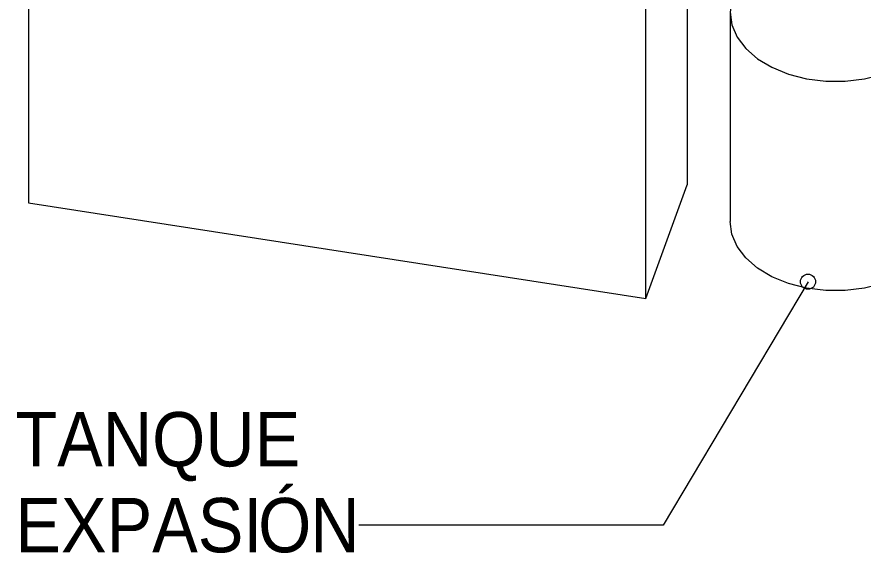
# Model space of a CAD drawing. Header units: metres. Extents: x 63 to 378, y -27 to 78.
# Drawn here: x 198.492 to 201.293, y 70.418 to 72.194 of the extents above; entities that cross this region are included whole.
import ezdxf

# ---------------------------------------------------------------- set-up
doc = ezdxf.new("R2010")
doc.units = ezdxf.units.M
doc.layers.add('G-ANNO-TEXT', color=7, linetype='Continuous', lineweight=9)
doc.layers.add('M-EQPM', color=7, linetype='Continuous', lineweight=18)
doc.styles.add('SansSerif', font='SANSS__.TTF', dxfattribs={"width": 0.9, "height": 0.18})

# ---------------------------------------------------------------- blocks, each defined once
blk = doc.blocks.new('TANQUE DE EXPANSIÓN - 76 L-1673716-3D TORRE')
at = {"layer": 'M-EQPM', "color": 1, "true_color": 0xff0000}
for p, q in [((21.292, 72.2547), (21.292, 72.2402)), ((21.317, 72.2402), (21.317, 72.2547)), ((20.9545, 72.2093), (20.9545, 71.5155)), ((21.6545, 71.5155), (21.6545, 72.2093))]:
    blk.add_line(p, q, dxfattribs=at)
for points in [[(21.288, 72.4382, 0), (21.2729, 72.4376, 0), (21.2094, 72.4299, 0), (21.1491, 72.4147, 0), (21.0941, 72.3925, 0), (21.0463, 72.3641, 0), (21.0073, 72.3304, 0), (20.9784, 72.2925, 0), (20.9606, 72.2519, 0), (20.9545, 72.2098, 0), (20.9603, 72.1677, 0), (20.9778, 72.1269, 0), (21.0065, 72.089, 0)], [(21.3891, 72.4317, 0), (21.3375, 72.4375, 0), (21.3212, 72.4382, 0)], [(21.6024, 72.3295, 0), (21.5636, 72.3633, 0), (21.516, 72.3919, 0), (21.4611, 72.4142, 0), (21.4381, 72.4211, 0)], [(21.0065, 72.089, 0), (21.0453, 72.0552, 0), (21.093, 72.0267, 0), (21.1478, 72.0043, 0), (21.208, 71.989, 0), (21.2715, 71.9811, 0), (21.336, 71.981, 0), (21.3996, 71.9887, 0), (21.4598, 72.0039, 0), (21.5148, 72.0261, 0), (21.5626, 72.0545, 0), (21.6017, 72.0882, 0), (21.6306, 72.1261, 0), (21.6484, 72.1667, 0), (21.6545, 72.2088, 0), (21.6486, 72.2509, 0), (21.6311, 72.2916, 0), (21.6024, 72.3295, 0)], [(21.292, 72.24, 0), (21.2925, 72.2379, 0), (21.2938, 72.236, 0)], [(21.2938, 72.236, 0), (21.2959, 72.2343, 0), (21.2985, 72.233, 0), (21.3016, 72.2323, 0), (21.3048, 72.2321, 0), (21.3081, 72.2324, 0), (21.311, 72.2333, 0), (21.3136, 72.2346, 0), (21.3155, 72.2364, 0), (21.3166, 72.2384, 0), (21.317, 72.2405, 0), (21.3167, 72.2418, 0)], [(21.0065, 71.3952, 0), (20.9778, 71.4331, 0), (20.9603, 71.4738, 0), (20.9545, 71.516, 0)], [(21.6545, 71.515, 0), (21.6484, 71.4729, 0), (21.6306, 71.4323, 0), (21.6017, 71.3944, 0), (21.5626, 71.3607, 0), (21.5148, 71.3323, 0), (21.4598, 71.3101, 0), (21.3996, 71.2949, 0), (21.336, 71.2872, 0), (21.2715, 71.2873, 0), (21.208, 71.2952, 0), (21.1478, 71.3105, 0), (21.093, 71.3329, 0), (21.0453, 71.3614, 0), (21.0065, 71.3952, 0)]]:
    blk.add_polyline3d(points, dxfattribs=at)
blk = doc.blocks.new('TAA - Ayura Etapa 3 T - TAA - Ayura Etapa 3 T-2912359-3D TORRE')
at = {"layer": 'M-EQPM'}
for p, q in [((18.6321, 73.1652), (18.7689, 73.5424)), ((18.7689, 73.5424), (20.8121, 73.2248)), ((20.6753, 72.8476), (20.8121, 73.2248)), ((20.8121, 73.2248), (20.8121, 72.7404)), ((20.6753, 72.8476), (18.6321, 73.1652)), ((18.6321, 73.1652), (18.6321, 71.578)), ((20.6753, 71.2604), (20.6753, 72.8476)), ((20.8121, 72.5241), (20.8121, 71.6377)), ((20.6753, 71.2604), (20.8121, 71.6377)), ((18.6321, 71.578), (20.6753, 71.2604))]:
    blk.add_line(p, q, dxfattribs=at)

msp = doc.modelspace()

# ---------------------------------------------------------------- linework, layer by layer
at = {"layer": 'G-ANNO-TEXT'}
for p, q in [((201.1109, 71.3166), (200.6318, 70.5103)), ((200.1528, 70.5103), (199.6243, 70.5103)), ((200.6318, 70.5103), (200.1528, 70.5103))]:
    msp.add_line(p, q, dxfattribs=at)
msp.add_circle((201.1109, 71.3166), 0.025, dxfattribs=at)

# ---------------------------------------------------------------- block references
at = {"layer": 'M-EQPM'}
msp.add_blockref('TAA - Ayura Etapa 3 T - TAA - Ayura Etapa 3 T-2912359-3D TORRE', (179.8983, 0), dxfattribs=at)
at = {"layer": 'M-EQPM', "color": 1, "true_color": 0xff0000}
msp.add_blockref('TANQUE DE EXPANSIÓN - 76 L-1673716-3D TORRE', (179.8983, 0), dxfattribs=at)

# ---------------------------------------------------------------- texts
at = {"layer": 'G-ANNO-TEXT', "char_height": 0.18, "attachment_point": 1, "style": 'SansSerif'}
for s, insert, width in [('TANQUE ', (198.4873, 70.8847), 1.197721), ('Ó', (199.2909, 70.6003), 0.20924), ('EXPASI', (198.4873, 70.6003), 0.97405), ('N', (199.4636, 70.6003), 0.19481)]:
    msp.add_mtext(s, dxfattribs=dict(at, insert=insert, width=width))

doc.saveas('drawing.dxf')
